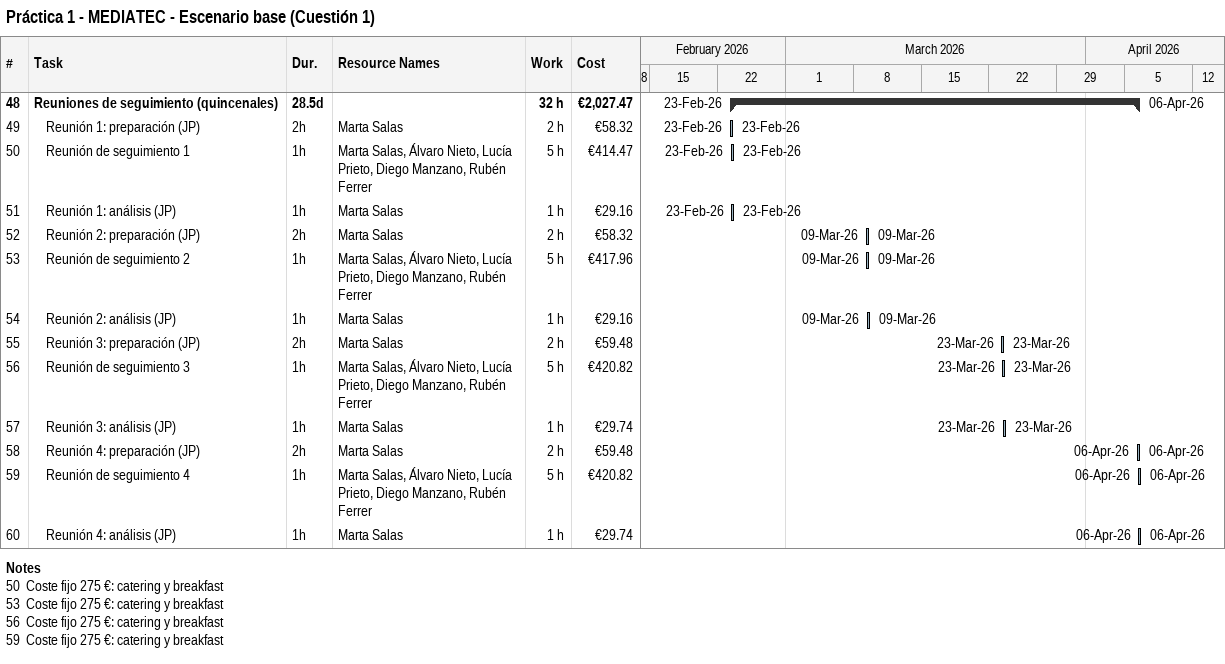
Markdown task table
Práctica 1 - MEDIATEC - Escenario base (Cuestión 1)

| ID | Level | Task | Duration | Start | Finish | Resources | Work (h) | Cost (€) |
|---|---|---|---|---|---|---|---|---|
| 48 | 1 | **Reuniones de seguimiento (quincenales)** | 28.5d | 2026-02-23 | 2026-04-06 |  | 32 | 2027.47 |
| 49 | 2 | Reunión 1: preparación (JP) | 2h | 2026-02-23 | 2026-02-23 | Marta Salas | 2 | 58.32 |
| 50 | 2 | Reunión de seguimiento 1 | 1h | 2026-02-23 | 2026-02-23 | Marta Salas, Álvaro Nieto, Lucía Prieto, Diego Manzano, Rubén Ferrer | 5 | 414.47 |
| 51 | 2 | Reunión 1: análisis (JP) | 1h | 2026-02-23 | 2026-02-23 | Marta Salas | 1 | 29.16 |
| 52 | 2 | Reunión 2: preparación (JP) | 2h | 2026-03-09 | 2026-03-09 | Marta Salas | 2 | 58.32 |
| 53 | 2 | Reunión de seguimiento 2 | 1h | 2026-03-09 | 2026-03-09 | Marta Salas, Álvaro Nieto, Lucía Prieto, Diego Manzano, Rubén Ferrer | 5 | 417.96 |
| 54 | 2 | Reunión 2: análisis (JP) | 1h | 2026-03-09 | 2026-03-09 | Marta Salas | 1 | 29.16 |
| 55 | 2 | Reunión 3: preparación (JP) | 2h | 2026-03-23 | 2026-03-23 | Marta Salas | 2 | 59.48 |
| 56 | 2 | Reunión de seguimiento 3 | 1h | 2026-03-23 | 2026-03-23 | Marta Salas, Álvaro Nieto, Lucía Prieto, Diego Manzano, Rubén Ferrer | 5 | 420.82 |
| 57 | 2 | Reunión 3: análisis (JP) | 1h | 2026-03-23 | 2026-03-23 | Marta Salas | 1 | 29.74 |
| 58 | 2 | Reunión 4: preparación (JP) | 2h | 2026-04-06 | 2026-04-06 | Marta Salas | 2 | 59.48 |
| 59 | 2 | Reunión de seguimiento 4 | 1h | 2026-04-06 | 2026-04-06 | Marta Salas, Álvaro Nieto, Lucía Prieto, Diego Manzano, Rubén Ferrer | 5 | 420.82 |
| 60 | 2 | Reunión 4: análisis (JP) | 1h | 2026-04-06 | 2026-04-06 | Marta Salas | 1 | 29.74 |

Notes
- 50: Coste fijo 275 €: catering y breakfast
- 53: Coste fijo 275 €: catering y breakfast
- 56: Coste fijo 275 €: catering y breakfast
- 59: Coste fijo 275 €: catering y breakfast
